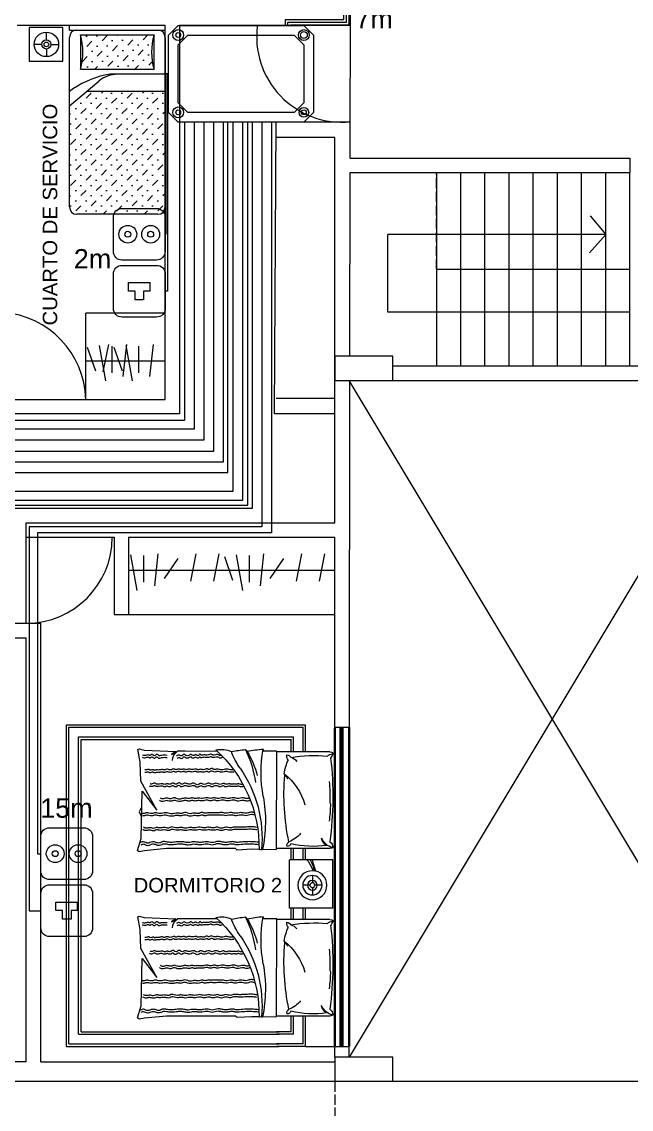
# Model space of a CAD drawing. Header units: metres. Extents: x -2 to 3328848, y -2 to 2725060.
# Drawn here: x 1662910.6 to 1662973.7, y 1362815.6 to 1362928.1 of the extents above; entities that cross this region are included whole.
import ezdxf

# ---------------------------------------------------------------- set-up
doc = ezdxf.new("R2010")
doc.units = ezdxf.units.M
for name, pattern in [('0', [0]), ('ACAD_ISO02W100', [15, 12, -3]), ('DASHED', [70, 50, -20])]:
    doc.linetypes.add(name, pattern=pattern)
doc.layers.get('0').update_dxf_attribs({"color": 253, "lineweight": 0})
for name, color, linetype, lineweight in [('escalera', 253, 'DASHED', 0), ('ICT_INTERNA', 170, 'Continuous', 0), ('ICT_TOMAS', 1, 'Continuous', 0), ('L.COLUMNA', 253, 'Continuous', 0), ('mobi alcolchonado', 253, 'Continuous', 0), ('MOBILIARIO2', 253, 'Continuous', 0), ('muebles', 253, 'Continuous', 0), ('NOFIJO', 253, 'Continuous', 0), ('PUERTAS', 253, 'Continuous', 0), ('ventanas', 253, 'Continuous', 30)]:
    doc.layers.add(name, color=color, linetype=linetype, lineweight=lineweight)
doc.styles.add('COTA', font='arial.ttf', dxfattribs={"height": 1})
doc.styles.get("Standard").update_dxf_attribs({"font": 'arial.ttf'})

# ---------------------------------------------------------------- blocks, each defined once
blk = doc.blocks.new('CAMA01')
at = {"layer": 'mobi alcolchonado'}
for p, q in [((-0.9, 0), (0, 0)), ((-0.95, -0.05), (-0.95, -0.604)), ((0.05, -0.05), (0.05, -0.6)), ((-0.95, -0.604), (-0.963, -0.613)), ((-0.963, -0.613), (-0.96, -0.747)), ((-0.95, -0.604), (0.054, -0.6)), ((0.054, -0.6), (0.057, -0.603)), ((0.057, -0.603), (0.056, -0.746)), ((-0.959, -0.784), (-0.957, -0.857)), ((-0.957, -0.857), (-0.965, -1.011)), ((-0.965, -1.011), (-0.95, -1.029)), ((0.056, -0.908), (0.075, -0.924)), ((-0.95, -1.029), (-0.95, -1.741)), ((0.055, -1.216), (0.057, -1.55)), ((0.057, -1.55), (0.056, -1.628)), ((0.023, -1.689), (0.056, -1.628)), ((0.055, -1.646), (0.023, -1.689)), ((0.068, -1.972), (0.055, -1.646)), ((-0.95, -1.741), (-0.973, -1.97)), ((-0.552, -1.843), (-0.252, -2.007)), ((-0.355, -1.993), (-0.552, -1.843)), ((-0.973, -1.97), (-0.982, -2.025)), ((-0.969, -2.04), (-0.846, -2.004)), ((-0.846, -2.004), (-0.355, -1.993)), ((-0.252, -2.007), (-0.055, -2.015)), ((-0.055, -2.015), (0.077, -2.038)), ((0.083, -2.023), (0.068, -1.972)), ((0.077, -2.038), (0.083, -2.023)), ((-0.982, -2.025), (-0.969, -2.04))]:
    blk.add_line(p, q, dxfattribs=at)
for centre, radius, start, end in [((-0.9, -0.05), 0.05, 90, 180), ((-0.78, 0.014), 0.163, 192.2008, 247.3604), ((-0.938, -0.089), 0.0687, 32.3351, 91.4023), ((0.098, -0.223), 1.025, 172.2473, 193.0029), ((-0.819, -0.021), 0.118, 212.6434, 258.2419), ((-0.41, -3.431), 3.411, 83.3475, 97.9136), ((0.1, -0.223), 0.214, 109.6538, 122.6886), ((-1.514, -0.215), 1.527, 350.9191, 5.28), ((0, -0.05), 0.05, 0, 90), ((-0.037, -0.026), 0.066, 312.4623, 3.6405), ((-0.889, -0.49), 0.0381, 108.9808, 187.5781), ((-0.919, -0.448), 0.0472, 260.6567, 326.3809), ((-0.398, 1.756), 2.282, 257.8189, 275.1993), ((-0.256, -0.567), 0.0826, 38.2941, 70.0555), ((-0.262, -0.666), 0.165, 58.5661, 64.8686), ((-0.274, 0.056), 0.589, 279.6141, 294.3372), ((0.005, -0.451), 0.0469, 219.9429, 288.3936), ((-0.03, -0.499), 0.0497, 4.6836, 60.5878), ((-0.957, -0.753), 0.00627, 112.1012, 250.5349), ((-0.94, -0.771), 0.0229, 148.1305, 214.5055), ((-0.668, -2.189), 1.471, 80, 101.4514), ((-0.838, -2.006), 1.253, 55, 95.5645), ((-0.934, -2.132), 1.348, 41.8594, 91.0501), ((-0.161, 0.617), 1.38, 259.5233, 280.0125), ((0.088, -0.688), 0.0548, 234.3439, 260.3637), ((-1.206, -0.649), 1.288, 348.4322, 355.8792), ((0.309, -0.368), 0.747, 235, 249.9199), ((-1.208, -0.805), 1.288, 348.1971, 354.7256), ((-0.183, -1.176), 0.259, 347.5254, 24.4401), ((0.059, -1.246), 0.0179, 51.3387, 101.1926)]:
    blk.add_arc(centre, radius, start, end, dxfattribs=at)
at = {"layer": 'MOBILIARIO2'}
for points in [[(-0.91, -0.784, -0.016109), (-0.904, -0.861, -0.024073), (-0.904, -0.913, -0.018694), (-0.91, -0.989, 0.050065), (-0.911, -1.018, 0.056677), (-0.907, -1.035, -0.051657), (-0.904, -1.053, -0.081685), (-0.906, -1.089, 0.062491), (-0.911, -1.135, 0.055675), (-0.906, -1.172, -0.061502), (-0.901, -1.207, -0.093427), (-0.907, -1.239, 0.097168), (-0.913, -1.27, 0.07769), (-0.908, -1.298, -0.081942), (-0.904, -1.326, -0.05009), (-0.907, -1.359, 0.049651), (-0.911, -1.393, 0.038952), (-0.908, -1.429, -0.043857), (-0.906, -1.461, -0.052705), (-0.91, -1.488, 0.052187), (-0.913, -1.514, 0.065973), (-0.909, -1.551, -0.055408), (-0.904, -1.594, -0.038659), (-0.907, -1.64, 0.032291), (-0.911, -1.696, 0.056883), (-0.906, -1.739, -0.072358), (-0.904, -1.773, -0.122992), (-0.91, -1.791, 0.101053), (-0.918, -1.813, 0.148742), (-0.913, -1.846, -0.127539), (-0.906, -1.885, -0.105457), (-0.914, -1.913, 0.125573), (-0.92, -1.936, 0.14575), (-0.914, -1.958, -0.134347), (-0.906, -1.981, -0.073839), (-0.907, -1.993, -0.052428), (-0.913, -2.008)], [(-0.885, -0.784, -0.016212), (-0.879, -0.861, -0.024132), (-0.879, -0.913, -0.018479), (-0.885, -0.988, 0.049503), (-0.886, -1.016, 0.057233), (-0.882, -1.033, -0.051743), (-0.879, -1.052, -0.081718), (-0.881, -1.087, 0.062376), (-0.886, -1.134, 0.056016), (-0.88, -1.173, -0.062225), (-0.876, -1.208, -0.092827), (-0.882, -1.239, 0.097273), (-0.888, -1.27, 0.077058), (-0.883, -1.298, -0.080968), (-0.879, -1.325, -0.051015), (-0.882, -1.359, 0.050139), (-0.886, -1.394, 0.038829), (-0.883, -1.43, -0.044073), (-0.881, -1.462, -0.05256), (-0.884, -1.488, 0.051882), (-0.888, -1.515, 0.065917), (-0.884, -1.55, -0.055177), (-0.879, -1.593, -0.038645), (-0.881, -1.64, 0.03175), (-0.886, -1.696, 0.05817), (-0.881, -1.741, -0.074982), (-0.878, -1.776, -0.120388), (-0.884, -1.794, 0.099922), (-0.892, -1.815, 0.1495), (-0.887, -1.848, -0.128684), (-0.881, -1.886, -0.103936), (-0.888, -1.913, 0.123542), (-0.894, -1.936, 0.142951), (-0.888, -1.956, -0.122441), (-0.88, -1.98, -0.081719), (-0.881, -1.995, -0.060139), (-0.889, -2.015)], [(-0.757, -0.806, -0.016834), (-0.751, -0.853, -0.034468), (-0.75, -0.876, -0.00922), (-0.753, -0.93, 0.014186), (-0.754, -0.964, 0.027864), (-0.753, -1.006, -0.034884), (-0.752, -1.039, -0.087457), (-0.756, -1.058, 0.077501), (-0.761, -1.079, 0.10571), (-0.759, -1.101, -0.089665), (-0.754, -1.128, -0.091876), (-0.76, -1.152, 0.100294), (-0.764, -1.174, 0.104219), (-0.759, -1.195, -0.103855), (-0.754, -1.216, -0.085768), (-0.758, -1.239, 0.088421), (-0.761, -1.26, 0.073045), (-0.758, -1.282, -0.076066), (-0.754, -1.302, -0.079828), (-0.758, -1.326, 0.07972), (-0.761, -1.349, 0.069238), (-0.758, -1.372, -0.06864), (-0.754, -1.396, -0.070898), (-0.758, -1.424, 0.075702), (-0.761, -1.452, 0.045986), (-0.759, -1.47, -0.045091), (-0.757, -1.489, -0.076769), (-0.76, -1.518, 0.075317), (-0.764, -1.547, 0.065696), (-0.76, -1.57, -0.069765), (-0.757, -1.591, -0.058047), (-0.759, -1.609, 0.04517), (-0.761, -1.631, 0.107598), (-0.756, -1.66, -0.119304), (-0.752, -1.687, -0.134303), (-0.758, -1.704, 0.142887), (-0.764, -1.72, 0.094042), (-0.761, -1.741, -0.082548), (-0.757, -1.766, -0.054703), (-0.76, -1.793, 0.071659), (-0.761, -1.813, 0.065726), (-0.759, -1.824, -0.062051), (-0.757, -1.836, -0.141652), (-0.761, -1.856, 0.127606), (-0.766, -1.878, 0.082372), (-0.763, -1.897, -0.083239), (-0.759, -1.915, -0.067193), (-0.761, -1.931, 0.05209), (-0.764, -1.95, 0.075758), (-0.762, -1.965, 0.049851), (-0.754, -1.985)], [(-0.732, -0.804, -0.016995), (-0.725, -0.851, -0.034524), (-0.725, -0.875, -0.009087), (-0.728, -0.93, 0.014008), (-0.729, -0.965, 0.028389), (-0.728, -1.008, -0.036216), (-0.727, -1.042, -0.085799), (-0.731, -1.06, 0.076158), (-0.736, -1.08, 0.106727), (-0.733, -1.102, -0.090343), (-0.729, -1.128, -0.091358), (-0.734, -1.152, 0.099809), (-0.738, -1.174, 0.104145), (-0.734, -1.195, -0.103071), (-0.729, -1.215, -0.086935), (-0.733, -1.238, 0.089287), (-0.736, -1.26, 0.072441), (-0.733, -1.282, -0.075683), (-0.729, -1.302, -0.080097), (-0.733, -1.326, 0.080136), (-0.736, -1.349, 0.068821), (-0.733, -1.372, -0.06822), (-0.729, -1.395, -0.07127), (-0.733, -1.424, 0.075969), (-0.736, -1.452, 0.045868), (-0.734, -1.47, -0.045154), (-0.732, -1.489, -0.076598), (-0.735, -1.517, 0.075113), (-0.739, -1.547, 0.065882), (-0.735, -1.569, -0.069876), (-0.732, -1.591, -0.057507), (-0.733, -1.608, 0.043911), (-0.736, -1.63, 0.109441), (-0.731, -1.661, -0.121849), (-0.726, -1.689, -0.133121), (-0.733, -1.706, 0.145487), (-0.738, -1.722, 0.09027), (-0.735, -1.743, -0.08023), (-0.732, -1.766, -0.055518), (-0.735, -1.791, 0.070221), (-0.736, -1.812, 0.068505), (-0.734, -1.824, -0.064708), (-0.731, -1.836, -0.140191), (-0.735, -1.857, 0.1283), (-0.741, -1.878, 0.081106), (-0.737, -1.897, -0.082764), (-0.734, -1.915, -0.06863), (-0.736, -1.93, 0.055684), (-0.738, -1.949, 0.073555), (-0.737, -1.961, 0.046852), (-0.73, -1.979)], [(-0.605, -0.829, -0.036577), (-0.599, -0.85, -0.065257), (-0.598, -0.862, -0.081239), (-0.605, -0.893, 0.09673), (-0.61, -0.92, 0.059687), (-0.606, -0.947, -0.061201), (-0.603, -0.974, -0.068087), (-0.607, -1.005, 0.079475), (-0.61, -1.032, 0.066482), (-0.606, -1.051, -0.06511), (-0.603, -1.069, -0.088365), (-0.606, -1.098, 0.088514), (-0.61, -1.128, 0.053898), (-0.605, -1.154, -0.072445), (-0.603, -1.174, -0.014703), (-0.604, -1.198, 0.01338), (-0.605, -1.223, 0.011057), (-0.605, -1.263, -0.009921), (-0.605, -1.302, -0.044454), (-0.608, -1.325, 0.048377), (-0.61, -1.347, 0.125065), (-0.607, -1.358, -0.104774), (-0.603, -1.372, -0.140323), (-0.607, -1.392, 0.125005), (-0.612, -1.414, 0.059733), (-0.61, -1.432, -0.062195), (-0.608, -1.449, -0.076384), (-0.611, -1.47, 0.06684), (-0.615, -1.493, 0.115189), (-0.609, -1.523, -0.114961), (-0.603, -1.552, -0.097223), (-0.608, -1.576, 0.116527), (-0.612, -1.596, 0.051779), (-0.61, -1.611, -0.047812), (-0.608, -1.626, -0.078489), (-0.611, -1.66, 0.074508), (-0.615, -1.696, 0.064682), (-0.61, -1.723, -0.066772), (-0.605, -1.75, -0.076034), (-0.609, -1.78, 0.075656), (-0.612, -1.81, 0.063602), (-0.608, -1.834, -0.070388), (-0.605, -1.855, -0.079082), (-0.608, -1.876, 0.071502), (-0.612, -1.899, 0.088099), (-0.608, -1.923, -0.094007), (-0.605, -1.946, -0.091812), (-0.609, -1.961, 0.09253), (-0.612, -1.976, 0.064978), (-0.612, -1.982, 0.037379), (-0.609, -1.991)], [(-0.579, -0.831, -0.034849), (-0.574, -0.851, -0.063486), (-0.573, -0.862, -0.084403), (-0.58, -0.894, 0.098788), (-0.585, -0.921, 0.058591), (-0.581, -0.948, -0.060695), (-0.578, -0.974, -0.068148), (-0.582, -1.005, 0.079202), (-0.585, -1.031, 0.06675), (-0.581, -1.05, -0.064998), (-0.578, -1.069, -0.088664), (-0.581, -1.098, 0.08935), (-0.585, -1.127, 0.053061), (-0.58, -1.153, -0.071644), (-0.578, -1.173, -0.015298), (-0.579, -1.197, 0.013681), (-0.58, -1.224, 0.010889), (-0.58, -1.264, -0.010649), (-0.58, -1.304, -0.042768), (-0.582, -1.325, 0.044654), (-0.585, -1.345, 0.128784), (-0.581, -1.357, -0.106491), (-0.577, -1.372, -0.140372), (-0.581, -1.393, 0.126736), (-0.587, -1.415, 0.057828), (-0.584, -1.433, -0.061442), (-0.582, -1.45, -0.076141), (-0.585, -1.47, 0.065916), (-0.589, -1.493, 0.116085), (-0.583, -1.522, -0.115201), (-0.577, -1.552, -0.097759), (-0.583, -1.576, 0.118144), (-0.587, -1.597, 0.049819), (-0.585, -1.611, -0.04634), (-0.582, -1.626, -0.079345), (-0.586, -1.659, 0.074617), (-0.589, -1.695, 0.064869), (-0.585, -1.723, -0.066843), (-0.58, -1.749, -0.075858), (-0.583, -1.779, 0.075529), (-0.587, -1.81, 0.063913), (-0.583, -1.833, -0.070745), (-0.58, -1.855, -0.078628), (-0.583, -1.876, 0.070918), (-0.587, -1.899, 0.091738), (-0.583, -1.924, -0.104246), (-0.58, -1.947, -0.077322), (-0.583, -1.962, 0.076658), (-0.587, -1.977, 0.044784), (-0.587, -1.982, 0.024817), (-0.585, -1.99)], [(-0.454, -0.881, 0.03776), (-0.458, -0.899, 0.061868), (-0.458, -0.911, 0.048595), (-0.455, -0.931, -0.055091), (-0.451, -0.948, -0.095626), (-0.455, -0.978, 0.098357), (-0.458, -1.006, 0.076409), (-0.454, -1.026, -0.077038), (-0.449, -1.046, -0.089345), (-0.452, -1.078, 0.084057), (-0.456, -1.111, 0.04749), (-0.452, -1.135, -0.04929), (-0.449, -1.158, -0.087499), (-0.453, -1.188, 0.094197), (-0.456, -1.216, 0.078357), (-0.452, -1.232, -0.083223), (-0.449, -1.246, -0.112249), (-0.452, -1.266, 0.105279), (-0.456, -1.286, 0.082664), (-0.452, -1.306, -0.090946), (-0.449, -1.323, -0.067901), (-0.452, -1.348, 0.066074), (-0.456, -1.372, 0.035048), (-0.455, -1.394, -0.037877), (-0.454, -1.414, -0.060523), (-0.456, -1.431, 0.062605), (-0.458, -1.447, 0.127512), (-0.455, -1.461, -0.121277), (-0.451, -1.475, -0.117111), (-0.455, -1.49, 0.113611), (-0.458, -1.505, 0.059143), (-0.457, -1.52, -0.043052), (-0.454, -1.54, -0.089599), (-0.458, -1.58, 0.091053), (-0.463, -1.619, 0.111622), (-0.456, -1.642, -0.130391), (-0.451, -1.661, -0.12494), (-0.456, -1.678, 0.120889), (-0.461, -1.696, 0.086695), (-0.458, -1.715, -0.071647), (-0.454, -1.738, -0.113093), (-0.458, -1.763, 0.114265), (-0.463, -1.787, 0.106276), (-0.46, -1.799, 0.062305), (-0.449, -1.815)], [(-0.429, -0.884, 0.034858), (-0.433, -0.901, 0.059461), (-0.433, -0.91, 0.052316), (-0.429, -0.93, -0.056386), (-0.426, -0.947, -0.095596), (-0.43, -0.977, 0.098171), (-0.433, -1.005, 0.07636), (-0.428, -1.025, -0.076506), (-0.424, -1.044, -0.090069), (-0.427, -1.077, 0.084543), (-0.431, -1.111, 0.047364), (-0.427, -1.135, -0.049676), (-0.424, -1.158, -0.08659), (-0.428, -1.187, 0.092747), (-0.431, -1.215, 0.079795), (-0.427, -1.231, -0.084031), (-0.424, -1.246, -0.112191), (-0.427, -1.265, 0.106013), (-0.431, -1.286, 0.081403), (-0.427, -1.305, -0.089338), (-0.424, -1.323, -0.069417), (-0.427, -1.348, 0.067062), (-0.431, -1.373, 0.034899), (-0.43, -1.396, -0.039008), (-0.429, -1.415, -0.057667), (-0.431, -1.43, 0.058816), (-0.433, -1.446, 0.130991), (-0.43, -1.46, -0.122045), (-0.426, -1.475, -0.11844), (-0.429, -1.49, 0.116548), (-0.433, -1.506, 0.056461), (-0.431, -1.521, -0.041981), (-0.428, -1.54, -0.089156), (-0.433, -1.579, 0.08877), (-0.438, -1.617, 0.114233), (-0.431, -1.641, -0.131551), (-0.425, -1.661, -0.125542), (-0.43, -1.679, 0.123278), (-0.435, -1.697, 0.085156), (-0.432, -1.716, -0.073009), (-0.428, -1.738, -0.115535), (-0.433, -1.762, 0.127329), (-0.437, -1.783, 0.096991), (-0.435, -1.791, 0.053351), (-0.427, -1.804)], [(-0.304, -0.946, 0.052853), (-0.31, -0.958, 0.082349), (-0.311, -0.967, 0.113365), (-0.307, -0.985, -0.137167), (-0.304, -0.999, -0.079599), (-0.308, -1.012, 0.112443), (-0.309, -1.02, 0.045995), (-0.308, -1.028, -0.039568), (-0.307, -1.037, -0.069784), (-0.308, -1.055, 0.073829), (-0.309, -1.072, 0.067952), (-0.307, -1.079, -0.047112), (-0.304, -1.09, -0.170036), (-0.308, -1.112, 0.173788), (-0.311, -1.132, 0.142872), (-0.307, -1.142, -0.145458), (-0.302, -1.151, -0.195397), (-0.305, -1.167, 0.151851), (-0.311, -1.186, 0.126712), (-0.306, -1.208, -0.124684), (-0.3, -1.23, -0.150491), (-0.306, -1.252, 0.168102), (-0.311, -1.272, 0.13967), (-0.306, -1.287, -0.13006), (-0.3, -1.302, -0.169436), (-0.305, -1.328, 0.163629), (-0.311, -1.354, 0.104575), (-0.307, -1.369, -0.109696), (-0.302, -1.384, -0.20768), (-0.309, -1.404, 0.202622), (-0.316, -1.424, 0.1762), (-0.308, -1.442, -0.167885), (-0.3, -1.461, -0.137817), (-0.305, -1.487, 0.14417), (-0.309, -1.512, 0.079258), (-0.305, -1.528, -0.072052), (-0.3, -1.545, -0.215179), (-0.308, -1.571, 0.272703), (-0.311, -1.594, 0.157232), (-0.306, -1.6, -0.133932), (-0.3, -1.608, -0.346503), (-0.305, -1.632, 0.328416), (-0.311, -1.657, 0.136915), (-0.305, -1.666, -0.179847), (-0.3, -1.673, -0.252619), (-0.304, -1.689, 0.209461), (-0.311, -1.708, 0.111259), (-0.307, -1.724, -0.146381), (-0.304, -1.736, -0.125668), (-0.308, -1.747, 0.139354), (-0.311, -1.757, 0.105558), (-0.309, -1.771, -0.077694), (-0.304, -1.789, -0.090317), (-0.307, -1.816, 0.100764), (-0.309, -1.841, 0.12001), (-0.304, -1.854, -0.131665), (-0.3, -1.866, -0.170535), (-0.303, -1.88, 0.13714), (-0.309, -1.897, 0.068639), (-0.308, -1.906, 0.052035), (-0.304, -1.918)], [(-0.281, -0.954, 0.042607), (-0.285, -0.963, 0.071397), (-0.286, -0.968, 0.129838), (-0.282, -0.984, -0.140626), (-0.279, -1, -0.083982), (-0.282, -1.012, 0.117812), (-0.284, -1.021, 0.041239), (-0.283, -1.028, -0.036686), (-0.282, -1.036, -0.06988), (-0.283, -1.053, 0.071878), (-0.284, -1.069, 0.072269), (-0.282, -1.078, -0.05165), (-0.279, -1.089, -0.163828), (-0.282, -1.109, 0.164309), (-0.285, -1.128, 0.150844), (-0.281, -1.138, -0.147278), (-0.276, -1.148, -0.197862), (-0.279, -1.165, 0.156121), (-0.286, -1.186, 0.123696), (-0.28, -1.208, -0.125417), (-0.274, -1.23, -0.148173), (-0.28, -1.252, 0.166473), (-0.285, -1.271, 0.139796), (-0.28, -1.285, -0.128151), (-0.274, -1.301, -0.171039), (-0.279, -1.326, 0.162775), (-0.286, -1.353, 0.107698), (-0.28, -1.369, -0.115196), (-0.276, -1.384, -0.202947), (-0.282, -1.404, 0.202257), (-0.289, -1.423, 0.173028), (-0.282, -1.44, -0.162077), (-0.274, -1.458, -0.143302), (-0.279, -1.485, 0.146514), (-0.283, -1.511, 0.08083), (-0.279, -1.527, -0.077891), (-0.274, -1.544, -0.205436), (-0.281, -1.568, 0.258943), (-0.284, -1.587, 0.167371), (-0.279, -1.594, -0.135353), (-0.273, -1.601, -0.347128), (-0.278, -1.626, 0.32569), (-0.284, -1.651, 0.138368), (-0.277, -1.661, -0.174678), (-0.272, -1.669, -0.262199), (-0.277, -1.687, 0.218741), (-0.285, -1.709, 0.1036), (-0.281, -1.725, -0.142377), (-0.278, -1.737, -0.128588), (-0.282, -1.748, 0.145504), (-0.286, -1.758, 0.099417), (-0.283, -1.771, -0.074367), (-0.279, -1.788, -0.090334), (-0.282, -1.813, 0.095924), (-0.284, -1.837, 0.126634), (-0.278, -1.852, -0.136356), (-0.273, -1.866, -0.176248), (-0.278, -1.881, 0.158824), (-0.283, -1.898, 0.054695), (-0.283, -1.904, 0.039328), (-0.28, -1.912)], [(-0.158, -1.044, 0.02297), (-0.16, -1.066, 0.03842), (-0.16, -1.079, 0.038008), (-0.155, -1.106, -0.055193), (-0.153, -1.125, -0.083604), (-0.156, -1.146, 0.075661), (-0.16, -1.17, 0.084309), (-0.156, -1.194, -0.09066), (-0.153, -1.216, -0.067099), (-0.155, -1.228, 0.059889), (-0.158, -1.242, 0.149337), (-0.153, -1.26, -0.134073), (-0.148, -1.279, -0.21438), (-0.155, -1.294, 0.253882), (-0.16, -1.307, 0.189759), (-0.155, -1.315, -0.18789), (-0.151, -1.323, -0.191242), (-0.155, -1.341, 0.174445), (-0.16, -1.361, 0.047645), (-0.158, -1.373, -0.048038), (-0.155, -1.386, -0.123722), (-0.159, -1.408, 0.169091), (-0.16, -1.424, 0.141473), (-0.156, -1.429, -0.143521), (-0.153, -1.435, -0.155534), (-0.154, -1.453, 0.107396), (-0.158, -1.477, 0.042577), (-0.155, -1.495, -0.050748), (-0.153, -1.51, -0.129685), (-0.157, -1.527, 0.145893), (-0.16, -1.542, 0.134999), (-0.156, -1.552, -0.139913), (-0.153, -1.561, -0.114007), (-0.155, -1.574, 0.10043), (-0.158, -1.589, 0.069927), (-0.155, -1.603, -0.066719), (-0.153, -1.617, -0.140231), (-0.157, -1.633, 0.158227), (-0.16, -1.647, 0.144948), (-0.157, -1.655, -0.133495), (-0.153, -1.664, -0.180577), (-0.156, -1.68, 0.144963), (-0.162, -1.701, 0.094523), (-0.158, -1.721, -0.110663), (-0.155, -1.738, -0.10701), (-0.159, -1.753, 0.129666), (-0.162, -1.766, 0.099091), (-0.16, -1.777, -0.116601), (-0.158, -1.787, -0.058417), (-0.16, -1.802, 0.05454), (-0.162, -1.817, 0.023755), (-0.162, -1.83, -0.022115), (-0.162, -1.843, -0.082226), (-0.165, -1.855, 0.093862), (-0.167, -1.866, 0.171583), (-0.164, -1.873, -0.116919), (-0.16, -1.883, -0.185126), (-0.162, -1.899, 0.193604), (-0.165, -1.915, 0.131355), (-0.16, -1.923, -0.188426), (-0.158, -1.929, -0.095469), (-0.159, -1.939, 0.066793), (-0.162, -1.953, 0.021913), (-0.162, -1.958, 0.016222), (-0.162, -1.964)], [(-0.133, -1.047, 0.020778), (-0.135, -1.067, 0.036491), (-0.135, -1.078, 0.041461), (-0.13, -1.105, -0.057174), (-0.128, -1.125, -0.082873), (-0.131, -1.146, 0.075265), (-0.135, -1.17, 0.085019), (-0.131, -1.194, -0.092379), (-0.128, -1.217, -0.064068), (-0.13, -1.228, 0.055503), (-0.132, -1.241, 0.157835), (-0.127, -1.26, -0.148846), (-0.122, -1.281, -0.199592), (-0.128, -1.294, 0.247082), (-0.132, -1.305, 0.184593), (-0.128, -1.312, -0.169439), (-0.124, -1.32, -0.211187), (-0.128, -1.339, 0.185054), (-0.134, -1.361, 0.043562), (-0.132, -1.374, -0.048148), (-0.13, -1.386, -0.119615), (-0.133, -1.404, 0.160888), (-0.134, -1.418, 0.146532), (-0.131, -1.424, -0.137743), (-0.127, -1.43, -0.163825), (-0.128, -1.449, 0.111152), (-0.132, -1.477, 0.041886), (-0.129, -1.496, -0.053628), (-0.128, -1.511, -0.124743), (-0.131, -1.526, 0.141323), (-0.134, -1.54, 0.136283), (-0.131, -1.549, -0.135036), (-0.127, -1.559, -0.120412), (-0.129, -1.573, 0.104043), (-0.132, -1.589, 0.069722), (-0.13, -1.604, -0.070787), (-0.127, -1.618, -0.133062), (-0.131, -1.632, 0.149023), (-0.134, -1.645, 0.15104), (-0.131, -1.653, -0.132016), (-0.127, -1.661, -0.185288), (-0.13, -1.68, 0.149156), (-0.137, -1.702, 0.091592), (-0.132, -1.722, -0.1101), (-0.13, -1.739, -0.106833), (-0.134, -1.754, 0.131118), (-0.137, -1.766, 0.095868), (-0.134, -1.777, -0.111479), (-0.132, -1.786, -0.063175), (-0.134, -1.802, 0.056761), (-0.137, -1.819, 0.023768), (-0.137, -1.833, -0.026007), (-0.137, -1.846, -0.075167), (-0.139, -1.855, 0.082422), (-0.141, -1.864, 0.180625), (-0.139, -1.87, -0.118245), (-0.134, -1.879, -0.184753), (-0.137, -1.895, 0.189898), (-0.139, -1.911, 0.133199), (-0.134, -1.919, -0.180236), (-0.131, -1.926, -0.10911), (-0.133, -1.938, 0.078712), (-0.137, -1.955, 0.016438), (-0.137, -1.959, 0.011572), (-0.137, -1.964)], [(-0.008, -1.165, 0.063574), (-0.013, -1.178, 0.09229), (-0.013, -1.188, 0.087813), (-0.008, -1.201, -0.084664), (-0.004, -1.214, -0.147947), (-0.007, -1.24, 0.164849), (-0.008, -1.263, 0.089821), (-0.004, -1.272, -0.116631), (-0.001, -1.279, -0.144447), (-0.004, -1.297, 0.116051), (-0.008, -1.319, 0.024537), (-0.007, -1.332, -0.021879), (-0.006, -1.347, -0.09639), (-0.009, -1.37, 0.1367), (-0.011, -1.386, 0.212994), (-0.007, -1.391, -0.190175), (-0.004, -1.396, -0.394232), (-0.008, -1.404, 0.296973), (-0.015, -1.414, 0.196588), (-0.011, -1.427, -0.177409), (-0.006, -1.44, -0.181533), (-0.011, -1.455, 0.205507), (-0.015, -1.468, 0.192194), (-0.01, -1.478, -0.172784), (-0.004, -1.489, -0.223273), (-0.009, -1.508, 0.193968), (-0.015, -1.528, 0.156888), (-0.009, -1.544, -0.172543), (-0.004, -1.559, -0.267412), (-0.012, -1.574, 0.2882), (-0.02, -1.589, 0.1673), (-0.015, -1.6, -0.167614), (-0.011, -1.61, -0.102415), (-0.012, -1.621, -0.090979), (-0.018, -1.631)], [(0.015, -1.174, 0.043115), (0.013, -1.182, 0.071529), (0.013, -1.186, 0.117166), (0.017, -1.197, -0.092201), (0.022, -1.211, -0.148493), (0.019, -1.236, 0.162321), (0.017, -1.259, 0.092598), (0.021, -1.268, -0.115816), (0.025, -1.276, -0.147409), (0.022, -1.296, 0.11874), (0.017, -1.32, 0.02342), (0.018, -1.333, -0.023767), (0.019, -1.347, -0.081841), (0.017, -1.364, 0.093108), (0.015, -1.379, 0.271365), (0.02, -1.387, -0.237724), (0.027, -1.394, -0.374349), (0.02, -1.405, 0.322203), (0.012, -1.417, 0.165022), (0.016, -1.428, -0.163895), (0.02, -1.44, -0.183927), (0.016, -1.453, 0.20204), (0.012, -1.465, 0.194979), (0.017, -1.475, -0.16864), (0.023, -1.486, -0.227481), (0.018, -1.505, 0.192689), (0.011, -1.527, 0.162586), (0.018, -1.545, -0.18296), (0.024, -1.56, -0.259647), (0.015, -1.576, 0.292915), (0.008, -1.59, 0.147396), (0.012, -1.599, -0.130485), (0.016, -1.609, -0.124764), (0.015, -1.624, -0.11423), (0.006, -1.639)], [(-0.006, -1.995, -0.043571), (-0.01, -1.977, -0.058781), (-0.011, -1.964, -0.074778), (-0.006, -1.946, 0.098243), (-0.004, -1.932, 0.160673), (-0.007, -1.921, -0.168807), (-0.011, -1.911, -0.235494), (-0.007, -1.903, 0.200169), (-0.001, -1.894, 0.310498), (-0.007, -1.882, -0.25744), (-0.015, -1.869, -0.272296), (-0.008, -1.854, 0.302876), (-0.001, -1.841, 0.245567), (-0.009, -1.83, -0.301104), (-0.015, -1.82, -0.076708), (-0.013, -1.809, 0.045391), (-0.008, -1.792, 0.044442), (-0.006, -1.765, 0.040505), (-0.008, -1.736)], [(0.019, -1.991, -0.038395), (0.015, -1.976, -0.053841), (0.015, -1.965, -0.086675), (0.019, -1.945, 0.114917), (0.022, -1.93, 0.136679), (0.019, -1.922, -0.135819), (0.017, -1.913, -0.26772), (0.021, -1.905, 0.219941), (0.027, -1.895, 0.298949), (0.021, -1.882, -0.252587), (0.013, -1.868, -0.270993), (0.021, -1.853, 0.294092), (0.028, -1.839, 0.262376), (0.018, -1.826, -0.328686), (0.012, -1.815, -0.053331), (0.013, -1.807, 0.033048), (0.017, -1.795, 0.048678), (0.019, -1.766, 0.045374), (0.017, -1.736)]]:
    blk.add_lwpolyline(points, format="xyb", dxfattribs=at)
for centre, radius, start, end in [((-0.439, -1.786), 1.742, 91.6325, 97.548), ((-0.592, -0.203), 0.189, 52.792, 56.6952), ((-0.411, -1.793), 1.742, 84.9412, 92.1903), ((-0.671, -0.913), 0.629, 38.0799, 73.877), ((-0.618, -0.574), 0.28, 128.4595, 159.0281), ((-0.113, -0.484), 0.111, 14.5489, 54.2329), ((-0.42, -1.936), 1.126, 63.9685, 82.178), ((-0.429, -1.714), 0.941, 58.9817, 75.6046), ((-0.045, -1.558), 0.123, 272.9287, 325.2602)]:
    blk.add_arc(centre, radius, start, end, dxfattribs=at)
blk = doc.blocks.new('CAMASSENC-1MESITA')
at = {"layer": 'muebles'}
for p, q in [((1.431, -0.019), (1.431, -0.469)), ((1.431, -0.019), (1.929, -0.019)), ((1.929, -0.019), (1.929, -0.469)), ((1.667, -0.132), (1.667, -0.207)), ((0, -0.302), (0.314, -0.302)), ((0, -0.302), (0, -0.604)), ((0.025, -0.327), (0.314, -0.327)), ((0.025, -0.327), (0.025, -0.604)), ((1.314, -0.302), (1.431, -0.302)), ((1.314, -0.327), (1.431, -0.327)), ((1.642, -0.232), (1.567, -0.232)), ((1.667, -0.257), (1.667, -0.332)), ((1.767, -0.232), (1.692, -0.232)), ((1.929, -0.302), (2.046, -0.302)), ((1.929, -0.327), (2.046, -0.327)), ((3.046, -0.302), (3.326, -0.302)), ((3.046, -0.327), (3.301, -0.327)), ((3.301, -2.751), (3.301, -0.327)), ((3.326, -2.776), (3.326, -0.302)), ((0.125, -0.427), (0.314, -0.427)), ((0.125, -0.427), (0.125, -0.604)), ((1.314, -0.427), (1.431, -0.427)), ((1.929, -0.427), (2.046, -0.427)), ((3.046, -0.427), (3.201, -0.427)), ((3.201, -2.651), (3.201, -0.427)), ((0.15, -0.452), (0.314, -0.452)), ((0.15, -0.452), (0.15, -0.604)), ((1.314, -0.452), (1.431, -0.452)), ((1.431, -0.469), (1.929, -0.469)), ((1.929, -0.452), (2.046, -0.452)), ((3.046, -0.452), (3.176, -0.452)), ((3.176, -2.626), (3.176, -0.452)), ((0, -2.776), (0, -0.576)), ((0.025, -2.751), (0.025, -0.576)), ((0.125, -2.651), (0.125, -0.576)), ((0.15, -2.626), (0.15, -0.576)), ((2.425, -2.026), (2.375, -2.001)), ((2.475, -2.001), (2.425, -2.026)), ((0.125, -2.651), (3.201, -2.651)), ((0.15, -2.626), (3.176, -2.626)), ((0, -2.776), (3.326, -2.776)), ((0.025, -2.751), (3.301, -2.751))]:
    blk.add_line(p, q, dxfattribs=at)
for points in [[(1.929, -0.235), (1.918, -0.232), (1.899, -0.226), (1.882, -0.22), (1.866, -0.216), (1.85, -0.211), (1.835, -0.206), (1.82, -0.2), (1.813, -0.196)], [(1.929, -0.254), (1.923, -0.251), (1.895, -0.239), (1.87, -0.229), (1.845, -0.22), (1.82, -0.21), (1.816, -0.208)], [(1.929, -0.288), (1.915, -0.277), (1.884, -0.257), (1.855, -0.242), (1.828, -0.231), (1.817, -0.227)]]:
    blk.add_lwpolyline(points, dxfattribs=at)
for radius in [0.15, 0.1, 0.05, 0.025]:
    blk.add_circle((1.667, -0.232), radius, dxfattribs=at)
at = {"layer": 'muebles', "rotation": 359.999999999999}
for p in [(1.264, 0), (2.996, 0)]:
    blk.add_blockref('CAMA01', p, dxfattribs=at)
blk = doc.blocks.new('CAMA190X100CM-1MESITA')
at = {"layer": 'muebles'}
h = blk.add_hatch(dxfattribs=at)
h.set_pattern_fill('MUDST', color=256, scale=0.3, angle=406.5404, style=0)
h.set_pattern_definition([(46.54041, (-83.744445, -2.07426), (0.048736945, 0.16046716), [0.075, -0.075, 0, -0.075, 0, -0.075])])
h.paths.add_polyline_path([(0.532, -0.102, -0.142857), (0.532, -0.457), (1.294, -0.457, -0.142857), (1.294, -0.102)])
h = blk.add_hatch(dxfattribs=at)
h.set_pattern_fill('MUDST', color=256, scale=0.3, angle=405, style=0)
h.set_pattern_definition([(45, (-83.744445, -2.07426), (0.05303301, 0.159099026), [0.075, -0.075, 0, -0.075, 0, -0.075])])
h.paths.add_polyline_path([(1.408, -0.686), (0.595, -0.686), (0.417, -0.835), (0.417, -1.88, 0.414214), (0.494, -1.956), (1.332, -1.956, 0.414214), (1.408, -1.88)])
for p, q in [((0.417, 0), (1.408, 0)), ((0.417, -0.051), (0.417, 0)), ((1.408, -0.051), (1.408, 0)), ((0.179, -0.151), (0.179, -0.072)), ((0.417, -0.051), (1.408, -0.051)), ((0.532, -0.102), (0.532, -0.457)), ((1.294, -0.102), (0.532, -0.102)), ((1.294, -0.457), (1.294, -0.102)), ((0.132, -0.199), (0.052, -0.199)), ((0.227, -0.199), (0.306, -0.199)), ((0.417, -1.88), (0.417, -0.127)), ((1.408, -0.127), (1.408, -1.88)), ((0.179, -0.246), (0.179, -0.326)), ((0.532, -0.457), (1.294, -0.457)), ((1.408, -0.508), (0.856, -0.508)), ((0.418, -0.835), (0.721, -0.58)), ((1.408, -0.686), (0.595, -0.686)), ((1.332, -1.956), (0.494, -1.956))]:
    blk.add_line(p, q, dxfattribs=at)
blk.add_lwpolyline([(0, -0.024), (0, -0.374), (0.35, -0.374), (0.35, -0.024)], close=True, dxfattribs=at)
for radius in [0.127, 0.0478, 0.0238]:
    blk.add_circle((0.179, -0.199), radius, dxfattribs=at)
for centre, radius, start, end in [((0.494, -0.127), 0.0762, 90, 180), ((-0.078, -0.279), 0.635, 343.7398, 16.2602), ((1.903, -0.279), 0.635, 163.7398, 196.2602), ((1.332, -0.127), 0.0762, 0, 90), ((1.025, -1.522), 1.034, 103.3928, 126.0202), ((0.917, -0.813), 0.305, 90, 130.1059), ((0.856, -0.813), 0.305, 90, 103.3928), ((0.494, -1.88), 0.0762, 180, 270), ((1.332, -1.88), 0.0762, 270, 0)]:
    blk.add_arc(centre, radius, start, end, dxfattribs=at)
blk = doc.blocks.new('RTR')
for p, q in [((-0.75, 0.4), (-0.65, 0.5)), ((-0.65, 0.5), (0.65, 0.5)), ((0.65, 0.5), (0.75, 0.4)), ((-0.75, -0.4), (-0.75, 0.4)), ((-0.65, 0.3), (-0.55, 0.4)), ((-0.55, 0.4), (0.55, 0.4)), ((0.55, 0.4), (0.65, 0.3)), ((0.75, 0.4), (0.75, -0.4)), ((-0.65, -0.3), (-0.65, 0.3)), ((0.65, 0.3), (0.65, -0.3)), ((-0.65, -0.3), (-0.55, -0.4)), ((0.65, -0.3), (0.55, -0.4)), ((-0.75, -0.4), (-0.65, -0.5)), ((0.55, -0.4), (-0.55, -0.4)), ((0.65, -0.5), (0.75, -0.4)), ((0.65, -0.5), (-0.65, -0.5))]:
    blk.add_line(p, q)
for centre, radius in [((-0.65, 0.4), 0.05), ((0.65, 0.4), 0.0559), ((-0.65, 0.4), 0.025), ((0.65, 0.4), 0.025), ((-0.65, -0.4), 0.0559), ((-0.65, -0.4), 0.0354), ((0.65, -0.4), 0.0559), ((0.65, -0.4), 0.025)]:
    blk.add_circle(centre, radius)
blk = doc.blocks.new('Toma TFN')
for p, q in [((-0.0625, 0.05), (-0.05, 0.05)), ((-0.0625, 0), (-0.0625, 0.05)), ((-0.05, 0), (-0.0625, 0)), ((-0.05, 0.05), (0.05, 0.05)), ((-0.025, 0), (-0.05, 0)), ((-0.025, -0.05), (-0.025, 0)), ((0.025, 0), (0.025, -0.05)), ((0.05, 0), (0.025, 0)), ((0.05, 0.05), (0.0625, 0.05)), ((0.0625, 0), (0.05, 0)), ((0.05, 0), (0.05, 0)), ((0.0625, 0), (0.0625, 0.05)), ((0.025, -0.05), (-0.025, -0.05))]:
    blk.add_line(p, q)
blk.add_lwpolyline([(-0.1, 0.15), (0.1, 0.15, -0.414214), (0.15, 0.1), (0.15, -0.1, -0.414214), (0.1, -0.15), (-0.1, -0.15, -0.414214), (-0.15, -0.1), (-0.15, 0.1, -0.414214)], format="xyb", close=True)
blk = doc.blocks.new('TOMA TV')
blk.add_lwpolyline([(-0.1, 0.15), (0.1, 0.15, -0.414214), (0.15, 0.1), (0.15, -0.1, -0.414214), (0.1, -0.15), (-0.1, -0.15, -0.414214), (-0.15, -0.1), (-0.15, 0.1, -0.414214)], format="xyb", close=True)
for centre, radius in [((-0.0663, 0), 0.0515), ((-0.0663, 0), 0.0172), ((0.0663, 0), 0.0515), ((0.0663, 0), 0.0172)]:
    blk.add_circle(centre, radius)

msp = doc.modelspace()

# ---------------------------------------------------------------- linework, layer by layer
for p, q in [((1662944.614, 1362913.96), (1662944.642, 1362942.502)), ((1662910.159, 1362927.71), (1662925.468, 1362927.71)), ((1662926.968, 1362927.71), (1662944.631, 1362927.71)), ((1662943.022, 1362876.243), (1662943.022, 1362916.088)), ((1662973.552, 1362913.96), (1662973.552, 1362912.46)), ((1662944.594, 1362893.46), (1662944.612, 1362912.46)), ((1662944.612, 1362912.46), (1662973.552, 1362912.46)), ((1662949.022, 1362892.46), (1662982.022, 1362892.46)), ((1662943.022, 1362890.96), (1662986.53, 1362890.96)), ((1662944.522, 1362820.96), (1662944.591, 1362890.96)), ((1662943.022, 1362820.96), (1662943.022, 1362874.743))]:
    msp.add_line(p, q)
at = {"ltscale": 0.02}
for p, q in [((1662925.468, 1362889.004), (1662925.468, 1362927.71)), ((1662926.968, 1362927.71), (1662926.968, 1362887.504)), ((1662936.778, 1362887.504), (1662936.968, 1362917.668)), ((1662944.618, 1362917.668), (1662936.968, 1362917.668)), ((1662943.022, 1362916.088), (1662936.968, 1362916.088)), ((1662944.614, 1362913.96), (1662973.552, 1362913.96)), ((1662986.501, 1362820.96), (1662944.522, 1362890.96)), ((1662986.501, 1362890.96), (1662944.522, 1362820.96)), ((1662943.022, 1362889.084), (1662936.968, 1362889.084)), ((1662883.022, 1362889.004), (1662925.468, 1362889.004)), ((1662926.968, 1362887.504), (1662868.046, 1362887.504)), ((1662943.022, 1362887.504), (1662936.778, 1362887.504)), ((1662911.098, 1362876.243), (1662943.022, 1362876.243)), ((1662911.098, 1362865.846), (1662911.098, 1362876.243)), ((1662911.098, 1362874.743), (1662920.177, 1362874.743)), ((1662920.177, 1362874.743), (1662920.177, 1362866.743)), ((1662921.677, 1362874.743), (1662943.022, 1362874.743)), ((1662921.677, 1362874.743), (1662921.677, 1362866.743)), ((1662920.177, 1362866.743), (1662921.677, 1362866.743)), ((1662893.522, 1362865.846), (1662912.598, 1362865.846)), ((1662912.598, 1362820.46), (1662912.598, 1362865.846)), ((1662902.341, 1362864.346), (1662911.098, 1362864.346)), ((1662911.098, 1362820.46), (1662911.098, 1362864.346)), ((1662943.022, 1362855.084), (1662944.556, 1362855.084)), ((1662940.005, 1362822.075), (1662944.523, 1362822.075)), ((1662911.098, 1362820.46), (1662884.522, 1362820.46)), ((1662912.598, 1362820.46), (1662943.022, 1362820.46))]:
    msp.add_line(p, q, dxfattribs=at)
msp.add_lwpolyline([(1663191.022, 1362818.46), (1663191.022, 1363038.46), (1662791.022, 1363038.46), (1662791.022, 1362818.46)], close=True)
at = {"layer": 'escalera'}
for p, q in [((1662953.552, 1362912.46), (1662953.552, 1362892.46)), ((1662956.052, 1362902.46), (1662956.052, 1362912.46)), ((1662958.552, 1362902.46), (1662958.552, 1362912.46)), ((1662961.052, 1362902.46), (1662961.052, 1362912.46)), ((1662963.552, 1362902.46), (1662963.552, 1362912.46)), ((1662966.052, 1362902.46), (1662966.052, 1362912.46)), ((1662968.552, 1362902.46), (1662968.552, 1362912.46)), ((1662971.052, 1362902.46), (1662971.052, 1362912.46)), ((1662969.437, 1362907.988), (1662971.052, 1362906.068)), ((1662948.504, 1362898.027), (1662948.504, 1362906.068)), ((1662971.052, 1362906.068), (1662948.504, 1362906.068)), ((1662971.052, 1362906.068), (1662969.361, 1362904.149)), ((1662953.552, 1362902.46), (1662973.552, 1362902.46)), ((1662956.052, 1362892.46), (1662956.052, 1362902.46)), ((1662958.552, 1362892.46), (1662958.552, 1362902.46)), ((1662961.052, 1362892.46), (1662961.052, 1362902.46)), ((1662963.552, 1362892.46), (1662963.552, 1362902.46)), ((1662966.052, 1362892.46), (1662966.052, 1362902.46)), ((1662968.552, 1362892.46), (1662968.552, 1362902.46)), ((1662971.052, 1362892.46), (1662971.052, 1362902.46)), ((1662973.552, 1362898.027), (1662948.504, 1362898.027))]:
    msp.add_line(p, q, dxfattribs=at)
at = {"layer": 'escalera', "ltscale": 0.02}
msp.add_line((1662953.552, 1362902.46), (1662953.552, 1362912.46), dxfattribs=at)
at = {"layer": 'escalera', "linetype": '0', "ltscale": 0.02}
msp.add_line((1662973.552, 1362892.46), (1662973.552, 1362912.46), dxfattribs=at)
at = {"layer": 'ICT_INTERNA', "ltscale": 0.015}
for points in [[(1662937.909, 1362927.689), (1662937.909, 1362928.279), (1662943.973, 1362928.279), (1662943.973, 1362963.446), (1662966.522, 1362963.446)], [(1662938.172, 1362927.689), (1662938.172, 1362928.016), (1662944.236, 1362928.016), (1662944.236, 1362963.183), (1662966.522, 1362963.183)], [(1662938.435, 1362927.689), (1662938.435, 1362927.753), (1662944.499, 1362927.753), (1662944.499, 1362962.92), (1662966.522, 1362962.92)]]:
    msp.add_lwpolyline(points, dxfattribs=at)
at = {"layer": 'ICT_TOMAS'}
for points in [[(1662928.465, 1362917.689), (1662928.465, 1362885.935), (1662866.102, 1362885.935), (1662863.796, 1362922.35)], [(1662927.465, 1362917.689), (1662927.465, 1362886.81), (1662867.094, 1362886.81), (1662869.679, 1362922.344)], [(1662925.821, 1362922.689), (1662925.551, 1362922.689), (1662925.551, 1362906.079), (1662925.468, 1362906.079)], [(1662925.821, 1362922.601), (1662925.71, 1362922.601), (1662925.71, 1362900.179), (1662925.474, 1362900.179)], [(1662929.465, 1362917.689), (1662929.465, 1362884.776), (1662839.405, 1362884.776), (1662839.405, 1362825.819)], [(1662930.465, 1362917.689), (1662930.465, 1362883.615), (1662845.284, 1362883.615), (1662845.284, 1362825.824)], [(1662931.465, 1362917.689), (1662931.465, 1362882.501), (1662851.17, 1362882.501), (1662851.17, 1362825.826)], [(1662857.036, 1362825.811), (1662857.036, 1362881.452), (1662931.965, 1362881.452), (1662931.965, 1362917.689)], [(1662932.465, 1362917.689), (1662932.465, 1362879.478), (1662892.323, 1362879.478), (1662892.323, 1362849.709), (1662883.662, 1362849.709), (1662883.662, 1362819.549), (1662889.145, 1362819.549), (1662889.145, 1362820.733)], [(1662933.465, 1362917.689), (1662933.465, 1362878.525), (1662892.708, 1362878.525), (1662892.708, 1362849.225), (1662886.09, 1362849.225), (1662886.081, 1362848.526)], [(1662889.022, 1362842.635), (1662889.022, 1362849.111), (1662893.011, 1362849.111), (1662893.011, 1362878.046), (1662934.015, 1362878.046), (1662934.015, 1362917.689)], [(1662934.465, 1362917.689), (1662934.465, 1362877.705), (1662893.326, 1362877.705), (1662893.326, 1362848.858), (1662891.964, 1362848.858), (1662891.964, 1362848.532)], [(1662935.465, 1362917.689), (1662935.465, 1362875.832), (1662911.396, 1362875.832), (1662911.396, 1362836.11), (1662912.606, 1362836.11)], [(1662936.465, 1362917.689), (1662936.465, 1362875.199), (1662912.263, 1362875.199), (1662912.263, 1362842.009), (1662912.598, 1362842.009)]]:
    msp.add_lwpolyline(points, dxfattribs=at)
at = {"layer": 'L.COLUMNA', "linetype": 'ACAD_ISO02W100', "ltscale": 0.09}
msp.add_line((1662943.022, 1362818.46), (1662943.022, 1362759.354), dxfattribs=at)
at = {"layer": 'muebles', "ltscale": 0.02}
for p, q in [((1662925.468, 1362897.901), (1662917.257, 1362897.901)), ((1662917.257, 1362889.004), (1662917.257, 1362897.901)), ((1662919.066, 1362891.847), (1662919.633, 1362894.682)), ((1662921.465, 1362894.682), (1662921.088, 1362891.374)), ((1662924.222, 1362894.682), (1662923.844, 1362891.374)), ((1662917.406, 1362894.398), (1662918.256, 1362891.941)), ((1662918.634, 1362894.587), (1662919.294, 1362890.902)), ((1662919.955, 1362894.493), (1662919.955, 1362891.752)), ((1662920.163, 1362894.398), (1662921.012, 1362891.941)), ((1662921.39, 1362894.587), (1662922.051, 1362890.902)), ((1662922.711, 1362894.493), (1662922.711, 1362891.752)), ((1662917.257, 1362892.989), (1662925.468, 1362892.989)), ((1662921.893, 1362872.93), (1662922.554, 1362869.244)), ((1662923.215, 1362872.835), (1662923.215, 1362870.094)), ((1662924.725, 1362873.024), (1662924.348, 1362869.716)), ((1662925.386, 1362870.472), (1662926.802, 1362872.552)), ((1662928.124, 1362870.189), (1662928.69, 1362873.024)), ((1662930.504, 1362870.189), (1662931.071, 1362873.024)), ((1662931.6, 1362872.741), (1662932.45, 1362870.283)), ((1662932.828, 1362872.93), (1662933.488, 1362869.244)), ((1662934.149, 1362872.835), (1662934.149, 1362870.094)), ((1662935.66, 1362873.024), (1662935.282, 1362869.716)), ((1662936.32, 1362870.472), (1662937.736, 1362872.552)), ((1662939.058, 1362870.189), (1662939.624, 1362873.024)), ((1662939.058, 1362870.189), (1662939.624, 1362873.024)), ((1662941.439, 1362870.189), (1662942.005, 1362873.024)), ((1662921.677, 1362871.331), (1662943.022, 1362871.331)), ((1662921.677, 1362866.743), (1662943.022, 1362866.743))]:
    msp.add_line(p, q, dxfattribs=at)
at = {"layer": 'NOFIJO', "ltscale": 0.02}
for points in [[(1662949.022, 1362890.96), (1662949.022, 1362893.46), (1662943.022, 1362893.46), (1662943.022, 1362890.96)], [(1662949.022, 1362818.46), (1662949.022, 1362820.96), (1662943.022, 1362820.96), (1662943.022, 1362818.46)]]:
    msp.add_lwpolyline(points, close=True, dxfattribs=at)
at = {"layer": 'PUERTAS'}
for centre, radius, start, end in [((1662943.774, 1362926.508), 8.839, 172.18827, 275.50068), ((1662907.965, 1362888.734), 9.296, 1.66456, 85.72018), ((1662911.098, 1362874.744), 8.9, 270, 359.99186)]:
    msp.add_arc(centre, radius, start, end, dxfattribs=at)
at = {"layer": 'ventanas', "ltscale": 0.2}
for p, q in [((1662943.023, 1362855.008), (1662943.023, 1362822.075)), ((1662943.603, 1362855.084), (1662943.603, 1362822.075)), ((1662943.803, 1362855.084), (1662943.803, 1362822.075)), ((1662944.523, 1362855.084), (1662944.523, 1362822.075))]:
    msp.add_line(p, q, dxfattribs=at)

# ---------------------------------------------------------------- block references
at = {"layer": 'ICT_INTERNA', "xscale": 10, "yscale": 10, "zscale": 10, "rotation": 180}
msp.add_blockref('RTR', (1662933.321, 1362922.689), dxfattribs=at)
at = {"layer": 'ICT_TOMAS'}
for name, p, xscale, yscale, zscale in [('TOMA TV', (1662922.785, 1362906.081), 17.84178858404148, 17.84178858404148, 17.84178858404148), ('Toma TFN', (1662922.795, 1362900.187), 17.85663777392733, 17.85663777392733, 17.85663777392733), ('TOMA TV', (1662915.274, 1362842.009), 17.84178858404148, 17.84178858404148, 17.84178858404148), ('Toma TFN', (1662915.285, 1362836.115), 17.85663777392733, 17.85663777392733, 17.85663777392733)]:
    msp.add_blockref(name, p, dxfattribs=dict(at, xscale=xscale, yscale=yscale, zscale=zscale))
at = {"layer": 'muebles', "xscale": 10, "yscale": 10, "zscale": 10}
msp.add_blockref('CAMA190X100CM-1MESITA', (1662911.387, 1362927.71), dxfattribs=at)
at = {"layer": 'muebles', "xscale": -10, "yscale": 10, "zscale": 10, "rotation": 270}
msp.add_blockref('CAMASSENC-1MESITA', (1662943.022, 1362822.075), dxfattribs=at)

# ---------------------------------------------------------------- texts
at = {"linetype": 'Continuous', "insert": (1662912.8, 1362896.649), "char_height": 1.5, "attachment_point": 1, "rotation": 90}
msp.add_mtext_dynamic_manual_height_columns('CUARTO DE SERVICIO', width=45.32036, gutter_width=125, heights=[0], dxfattribs=at)
at = {"linetype": 'Continuous', "insert": (1662922.206, 1362839.497), "char_height": 1.5, "attachment_point": 1}
msp.add_mtext_dynamic_manual_height_columns('DORMITORIO 2', width=45.32036, gutter_width=125, heights=[0], dxfattribs=at)
at = {"layer": 'ICT_INTERNA', "ltscale": 0.015, "insert": (1662945.186, 1362929.364), "char_height": 2, "attachment_point": 1, "style": 'COTA'}
msp.add_mtext_dynamic_manual_height_columns('\\pxqc;7m', width=3.81057, gutter_width=4, heights=[1.343], dxfattribs=at)
at = {"layer": 'ICT_TOMAS', "ltscale": 0.015, "char_height": 2, "attachment_point": 1, "style": 'COTA'}
for s, insert in [('2m', (1662916.014, 1362904.546)), ('\\pxqc;15m', (1662913.344, 1362847.727))]:
    msp.add_mtext_dynamic_manual_height_columns(s, width=3.81057, gutter_width=4, heights=[1.343], dxfattribs=dict(at, insert=insert))

doc.saveas('drawing.dxf')
